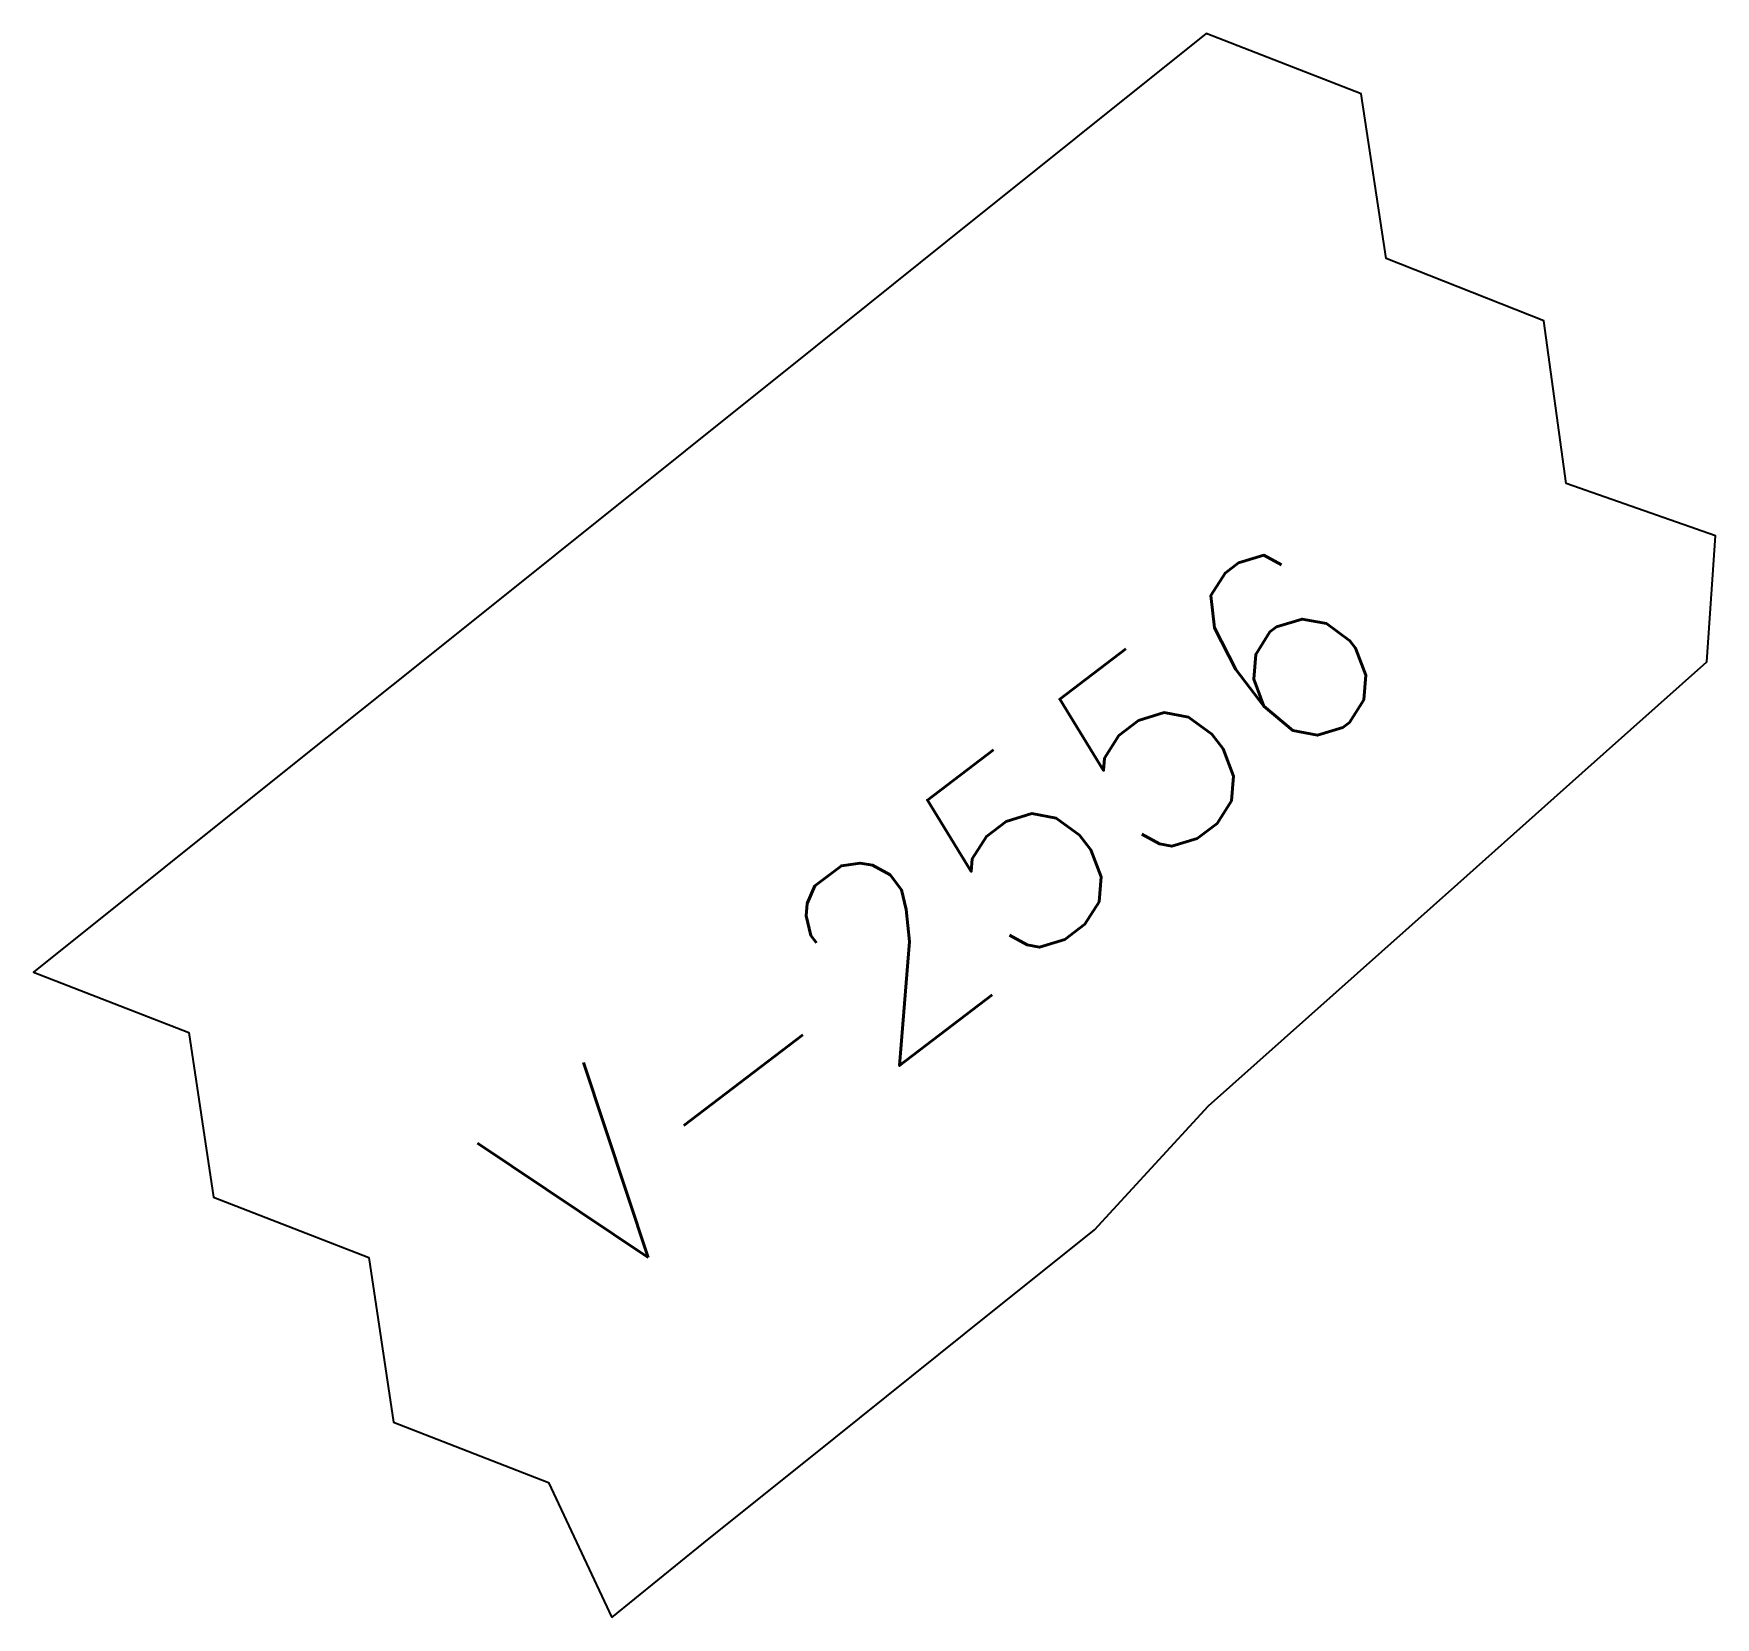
# Model space of a CAD drawing. Extents: x 1054550.2 to 1054623.7, y 1554290 to 1554359.3.
import ezdxf

# ---------------------------------------------------------------- set-up
doc = ezdxf.new("R2010")
doc.units = 0
doc.header["$MEASUREMENT"] = 0
doc.styles.get("Standard").update_dxf_attribs({"font": 'simplex.shx'})

msp = doc.modelspace()

# ---------------------------------------------------------------- linework, layer by layer
msp.add_lwpolyline([(1054575.469, 1554290.004), (1054579.487, 1554293.267), (1054585.187, 1554297.828), (1054590.886, 1554302.388), (1054596.586, 1554306.949), (1054601.568, 1554312.371), (1054607.02, 1554317.226), (1054612.472, 1554322.081), (1054617.923, 1554326.936), (1054623.375, 1554331.791), (1054623.745, 1554337.3), (1054617.214, 1554339.591), (1054616.244, 1554346.708), (1054609.342, 1554349.43), (1054608.256, 1554356.629), (1054601.47, 1554359.268), (1054595.77, 1554354.708), (1054590.07, 1554350.147), (1054584.37, 1554345.586), (1054578.67, 1554341.025), (1054572.97, 1554336.464), (1054567.27, 1554331.903), (1054561.571, 1554327.343), (1054555.871, 1554322.782), (1054550.171, 1554318.221), (1054556.957, 1554315.582), (1054558.043, 1554308.383), (1054564.829, 1554305.744), (1054565.915, 1554298.544), (1054572.701, 1554295.906)], close=True)

# ---------------------------------------------------------------- texts
at = {"color": 7, "true_color": 0xffffff}
msp.add_text('V-2556', height=8.4932, rotation=37.32641, dxfattribs=at).set_placement((1054574.45, 1554303.762, -19.127))

doc.saveas('drawing.dxf')
